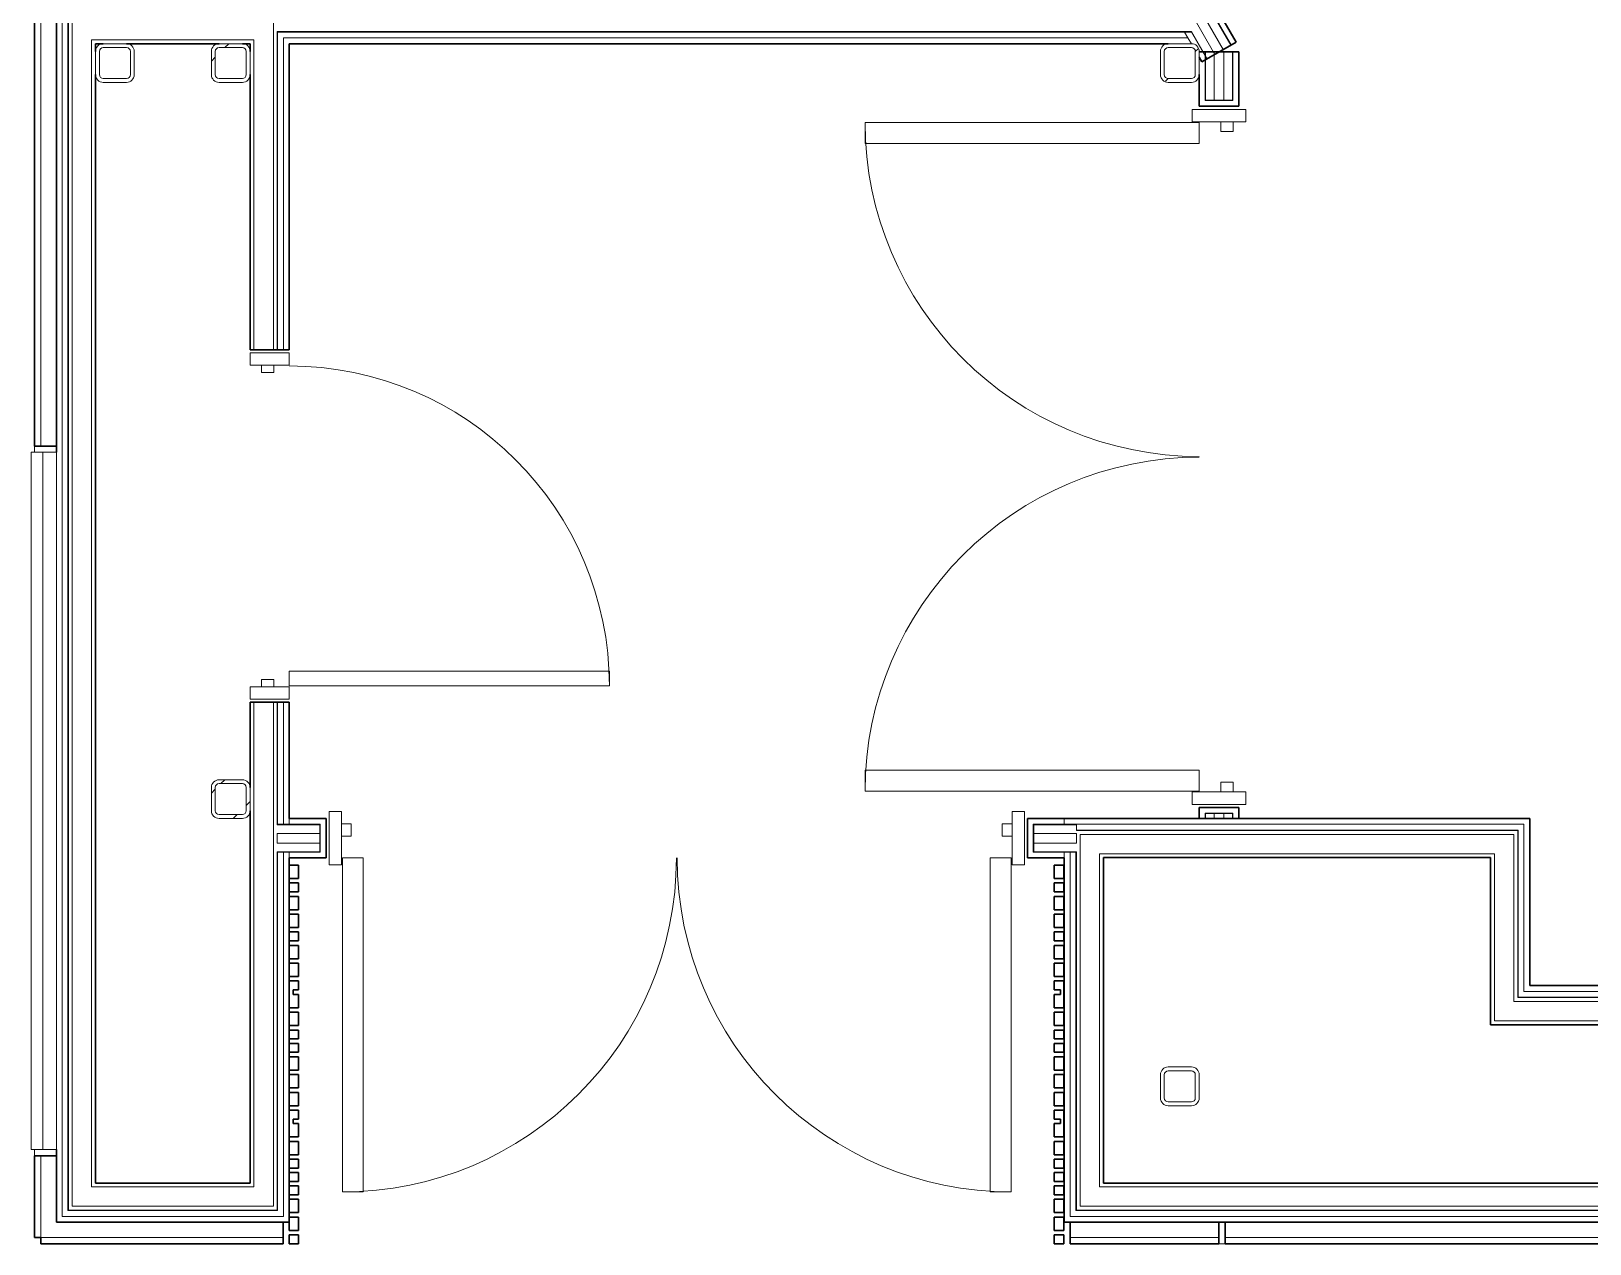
# Model space of a CAD drawing. Header units: millimetres. Extents: x 90978 to 295199, y -4084 to 97293.
# Drawn here: x 199430 to 203452, y 15107 to 18237 of the extents above; entities that cross this region are included whole.
import ezdxf

# ---------------------------------------------------------------- set-up
doc = ezdxf.new("R2010")
doc.units = ezdxf.units.MM
doc.header["$MEASUREMENT"] = 0
for name, color, linetype, lineweight in [('CSM-STL-XX-ZZ-M3-A-XXXX-00001_detached _19_04_21__rvt-1-Level 0$0$A-DOOR', 4, 'CONTINUOUS', 9), ('CSM-STL-XX-ZZ-M3-A-XXXX-00001_detached _19_04_21__rvt-1-Level 0$0$A-DOOR-FRAM', 4, 'CONTINUOUS', 18), ('CSM-STL-XX-ZZ-M3-A-XXXX-00001_detached _19_04_21__rvt-1-Level 0$0$A-WALL', 7, 'CONTINUOUS', 9), ('CSM-STL-XX-ZZ-M3-A-XXXX-00001_detached _19_04_21__rvt-1-Level 0$0$I-FURN', 8, 'CONTINUOUS', 9), ('CSM-STL-XX-ZZ-M3-A-XXXX-00001_detached _19_04_21__rvt-1-Level 0$0$I-WALL', 7, 'CONTINUOUS', 9), ('CSM-STL-XX-ZZ-M3-A-XXXX-00001_detached _19_04_21__rvt-1-Level 0$0$S-COLS', 7, 'CONTINUOUS', 9)]:
    doc.layers.add(name, color=color, linetype=linetype, lineweight=lineweight)
pattern_1 = [(45, (147271.8, -12716.8), (-251.4472, 251.4472), []), (45, (147271.8, -12335.8), (-251.4472, 251.4472), [])]

msp = doc.modelspace()

# ---------------------------------------------------------------- hatches: boundary and pattern name
at = {"layer": 'CSM-STL-XX-ZZ-M3-A-XXXX-00001_detached _19_04_21__rvt-1-Level 0$0$S-COLS'}
h = msp.add_hatch(dxfattribs=at)
h.set_pattern_fill('FP_59', color=256, angle=180, style=0, pattern_type=2)
h.set_pattern_definition(pattern_1)
h.paths.add_polyline_path([(199915.3, 18105.2), (199975.3, 18105.2), (199989.5, 18111.1), (199995.3, 18125.2), (199995.3, 18185.2), (199989.5, 18199.4), (199975.3, 18205.2), (199915.3, 18205.2), (199901.2, 18199.4), (199895.3, 18185.2), (199895.3, 18125.2), (199901.2, 18111.1)], flags=0)
h.paths.add_polyline_path([(199975.3, 18115.2), (199915.3, 18115.2), (199908.3, 18118.2), (199905.3, 18125.2), (199905.3, 18185.2), (199908.3, 18192.3), (199915.3, 18195.2), (199975.3, 18195.2), (199982.4, 18192.3), (199985.3, 18185.2), (199985.3, 18125.2), (199982.4, 18118.2)], flags=0)
h = msp.add_hatch(dxfattribs=at)
h.set_pattern_fill('FP_56', color=256, angle=180, style=0, pattern_type=2)
h.set_pattern_definition(pattern_1)
h.paths.add_polyline_path([(202364.3, 18105.2), (202424.3, 18105.2), (202438.5, 18111.1), (202444.3, 18125.2), (202444.3, 18185.2), (202438.5, 18199.4), (202424.3, 18205.2), (202364.3, 18205.2), (202350.2, 18199.4), (202344.3, 18185.2), (202344.3, 18125.2), (202350.2, 18111.1)], flags=0)
h.paths.add_polyline_path([(202424.3, 18115.2), (202364.3, 18115.2), (202357.3, 18118.2), (202354.3, 18125.2), (202354.3, 18185.2), (202357.3, 18192.3), (202364.3, 18195.2), (202424.3, 18195.2), (202431.4, 18192.3), (202434.3, 18185.2), (202434.3, 18125.2), (202431.4, 18118.2)], flags=0)
h = msp.add_hatch(dxfattribs=at)
h.set_pattern_fill('FP_57', color=256, angle=180, style=0, pattern_type=2)
h.set_pattern_definition([(45, (147271.8, -12716.8), (-251.4472, 251.4472), []), (45, (147271.8, -12335.8), (-251.4472, 251.4472), [])])
h.paths.add_polyline_path([(199915.3, 16205.2), (199975.3, 16205.2), (199989.5, 16211.1), (199995.3, 16225.2), (199995.3, 16285.2), (199989.5, 16299.4), (199975.3, 16305.2), (199915.3, 16305.2), (199901.2, 16299.4), (199895.3, 16285.2), (199895.3, 16225.2), (199901.2, 16211.1)], flags=0)
h.paths.add_polyline_path([(199915.3, 16215.2), (199908.3, 16218.2), (199905.3, 16225.2), (199905.3, 16285.2), (199908.3, 16292.3), (199915.3, 16295.2), (199975.3, 16295.2), (199982.4, 16292.3), (199985.3, 16285.2), (199985.3, 16225.2), (199982.4, 16218.2), (199975.3, 16215.2), (199958.7, 16215.2)], flags=0)

# ---------------------------------------------------------------- linework, layer by layer
at = {"layer": 'CSM-STL-XX-ZZ-M3-A-XXXX-00001_detached _19_04_21__rvt-1-Level 0$0$A-DOOR', "lineweight": 20}
for p, q in [((202444.3, 18001.7), (201582.3, 18001.7)), ((201582.3, 18001.7), (201582.3, 17947.7)), ((202444.3, 17947.7), (202444.3, 18001.7)), ((201582.3, 17947.7), (202444.3, 17947.7)), ((202444.3, 16329.7), (201582.3, 16329.7)), ((201582.3, 16329.7), (201582.3, 16275.7)), ((202444.3, 16275.7), (202444.3, 16329.7)), ((201582.3, 16275.7), (202444.3, 16275.7)), ((200233.3, 16103.2), (200287.3, 16103.2)), ((200233.3, 15241.2), (200233.3, 16103.2)), ((200287.3, 16103.2), (200287.3, 15241.2)), ((201905.3, 16103.2), (201959.3, 16103.2)), ((201905.3, 15241.2), (201905.3, 16103.2)), ((201959.3, 16103.2), (201959.3, 15241.2)), ((200287.3, 15241.2), (200233.3, 15241.2)), ((201959.3, 15241.2), (201905.3, 15241.2))]:
    msp.add_line(p, q, dxfattribs=at)
at = {"layer": 'CSM-STL-XX-ZZ-M3-A-XXXX-00001_detached _19_04_21__rvt-1-Level 0$0$A-DOOR'}
for p, q in [((200096.3, 16585.2), (200922.3, 16585.2)), ((200096.3, 16547.2), (200096.3, 16585.2)), ((200922.3, 16585.2), (200922.3, 16547.2)), ((200922.3, 16547.2), (200096.3, 16547.2))]:
    msp.add_line(p, q, dxfattribs=at)
for centre, radius, start, end in [((202444.3, 18001.7), 862, 180, 270), ((200096.3, 16547.2), 826, 0, 90), ((202444.3, 16275.7), 862, 90, 180), ((200233.3, 16103.2), 862, 270, 0), ((201959.3, 16103.2), 862, 180, 270)]:
    msp.add_arc(centre, radius, start, end, dxfattribs=at)
at = {"layer": 'CSM-STL-XX-ZZ-M3-A-XXXX-00001_detached _19_04_21__rvt-1-Level 0$0$A-DOOR-FRAM', "lineweight": 20}
for p, q in [((202564.3, 18035.7), (202426.3, 18035.7)), ((202426.3, 18035.7), (202426.3, 18003.7)), ((202564.3, 18003.7), (202564.3, 18035.7)), ((202426.3, 18003.7), (202564.3, 18003.7)), ((202532.3, 18003.7), (202500.3, 18003.7)), ((202500.3, 18003.7), (202500.3, 17978.7)), ((202500.3, 17978.7), (202532.3, 17978.7)), ((202532.3, 17978.7), (202532.3, 18003.7)), ((200096.3, 17407.2), (199995.3, 17407.2)), ((199995.3, 17407.2), (199995.3, 17375.2)), ((199995.3, 17375.2), (200096.3, 17375.2)), ((200056.3, 17375.2), (200024.3, 17375.2)), ((200024.3, 17375.2), (200024.3, 17356.2)), ((200056.3, 17356.2), (200056.3, 17375.2)), ((200096.3, 17375.2), (200096.3, 17407.2)), ((200024.3, 17356.2), (200056.3, 17356.2)), ((200096.3, 16545.2), (199995.3, 16545.2)), ((199995.3, 16545.2), (199995.3, 16513.2)), ((200056.3, 16564.2), (200024.3, 16564.2)), ((200024.3, 16564.2), (200024.3, 16545.2)), ((200024.3, 16545.2), (200056.3, 16545.2)), ((200056.3, 16545.2), (200056.3, 16564.2)), ((200096.3, 16513.2), (200096.3, 16545.2)), ((199995.3, 16513.2), (200096.3, 16513.2)), ((202532.3, 16298.7), (202500.3, 16298.7)), ((202500.3, 16298.7), (202500.3, 16273.7)), ((202532.3, 16273.7), (202532.3, 16298.7)), ((202564.3, 16273.7), (202426.3, 16273.7)), ((202426.3, 16273.7), (202426.3, 16241.7)), ((202500.3, 16273.7), (202532.3, 16273.7)), ((202564.3, 16241.7), (202564.3, 16273.7)), ((200199.3, 16085.2), (200199.3, 16223.2)), ((200199.3, 16223.2), (200231.3, 16223.2)), ((200231.3, 16223.2), (200231.3, 16085.2)), ((201961.3, 16085.2), (201961.3, 16223.2)), ((201961.3, 16223.2), (201993.3, 16223.2)), ((201993.3, 16223.2), (201993.3, 16085.2)), ((202426.3, 16241.7), (202564.3, 16241.7)), ((200231.3, 16191.2), (200256.3, 16191.2)), ((200231.3, 16159.2), (200231.3, 16191.2)), ((200256.3, 16191.2), (200256.3, 16159.2)), ((201936.3, 16191.2), (201961.3, 16191.2)), ((201936.3, 16159.2), (201936.3, 16191.2)), ((201961.3, 16191.2), (201961.3, 16159.2)), ((200256.3, 16159.2), (200231.3, 16159.2)), ((201961.3, 16159.2), (201936.3, 16159.2)), ((200231.3, 16085.2), (200199.3, 16085.2)), ((201993.3, 16085.2), (201961.3, 16085.2))]:
    msp.add_line(p, q, dxfattribs=at)
at = {"layer": 'CSM-STL-XX-ZZ-M3-A-XXXX-00001_detached _19_04_21__rvt-1-Level 0$0$A-WALL'}
for p, q in [((199455.3, 17166.4), (199455.3, 18306.2)), ((202484.5, 18177.6), (202413.8, 18300)), ((202506.2, 18190.1), (202435.5, 18312.5)), ((202525.6, 18201.3), (202455, 18323.7)), ((202526.5, 18201.8), (202455.8, 18324.2)), ((199510.3, 18291.2), (199510.3, 15178.2)), ((199525.3, 18276.2), (199525.3, 15193.2)), ((199526.3, 18275.2), (199526.3, 15194.2)), ((199536.3, 18265.2), (199536.3, 15204.2)), ((200055.3, 18265.2), (200055.3, 17415.2)), ((200065.3, 18236.2), (200065.3, 17415.2)), ((200065.3, 18236.2), (200066.3, 18236.2)), ((200066.3, 18236.2), (200096.3, 18236.2)), ((200066.3, 18235.2), (200066.3, 17415.2)), ((200066.3, 18235.2), (200081.3, 18235.2)), ((200081.3, 18235.2), (200096.3, 18235.2)), ((200081.3, 18220.2), (200081.3, 17415.2)), ((200081.3, 18220.2), (200096.3, 18220.2)), ((202406.2, 18236.2), (200096.3, 18236.2)), ((202406.8, 18235.2), (200096.3, 18235.2)), ((202415.4, 18220.2), (200096.3, 18220.2)), ((202423.5, 18236.2), (202406.2, 18236.2)), ((202424.1, 18235.2), (202406.8, 18235.2)), ((202415.4, 18220.2), (202406.8, 18235.2)), ((202424.1, 18205.2), (202415.4, 18220.2)), ((202424.7, 18236.2), (202423.5, 18236.2)), ((202464.2, 18165.8), (202424.1, 18235.2)), ((202465, 18166.3), (202424.7, 18236.2)), ((199586.3, 18215.2), (199586.3, 15254.2)), ((199586.3, 18215.2), (199596.3, 18215.2)), ((199995.3, 18215.2), (199596.3, 18215.2)), ((199995.3, 18215.2), (200005.3, 18215.2)), ((200005.3, 18215.2), (200005.3, 17415.2)), ((202459.3, 18183.8), (202459.3, 18058.7)), ((202460.3, 18183.8), (202460.3, 18059.7)), ((202482.8, 18059.7), (202482.8, 18183.8)), ((202507.8, 18059.7), (202507.8, 18183.8)), ((202530.3, 18059.7), (202530.3, 18183.8)), ((202531.3, 18058.7), (202531.3, 18183.8)), ((202459.3, 18058.7), (202495.3, 18058.7)), ((202460.3, 18059.7), (202482.8, 18059.7)), ((202482.8, 18059.7), (202495.3, 18059.7)), ((202495.3, 18059.7), (202507.8, 18059.7)), ((202495.3, 18058.7), (202531.3, 18058.7)), ((202507.8, 18059.7), (202530.3, 18059.7)), ((200005.3, 16505.2), (200005.3, 15254.2)), ((200055.3, 16505.2), (200055.3, 15204.2)), ((200065.3, 16505.2), (200065.3, 16189.2)), ((200066.3, 16505.2), (200066.3, 16190.2)), ((200081.3, 16505.2), (200081.3, 16190.2)), ((202459.3, 16218.7), (202459.3, 16205.2)), ((202495.3, 16218.7), (202459.3, 16218.7)), ((202460.3, 16217.7), (202460.3, 16205.2)), ((202482.8, 16217.7), (202460.3, 16217.7)), ((202482.8, 16205.2), (202482.8, 16217.7)), ((202495.3, 16217.7), (202482.8, 16217.7)), ((202531.3, 16218.7), (202495.3, 16218.7)), ((202507.8, 16217.7), (202495.3, 16217.7)), ((202530.3, 16217.7), (202507.8, 16217.7)), ((202507.8, 16205.2), (202507.8, 16217.7)), ((202530.3, 16205.2), (202530.3, 16217.7)), ((202531.3, 16205.2), (202531.3, 16218.7)), ((200065.3, 16189.2), (200066.3, 16189.2)), ((200066.3, 16190.2), (200081.3, 16190.2)), ((200066.3, 16189.2), (200096.3, 16189.2)), ((200081.3, 16190.2), (200096.3, 16190.2)), ((200096.3, 16205.2), (200096.3, 16190.2)), ((200176.3, 16190.2), (200096.3, 16190.2)), ((200175.3, 16189.2), (200096.3, 16189.2)), ((200175.3, 16166.7), (200175.3, 16189.2)), ((200176.3, 16154.2), (200176.3, 16190.2)), ((202016.3, 16190.2), (202016.3, 16154.2)), ((202096.3, 16190.2), (202016.3, 16190.2)), ((202096.3, 16189.2), (202017.3, 16189.2)), ((202017.3, 16189.2), (202017.3, 16166.7)), ((202096.3, 16190.2), (202096.3, 16205.2)), ((202096.3, 16190.2), (202111.3, 16190.2)), ((202096.3, 16189.2), (202126.3, 16189.2)), ((202111.3, 16190.2), (202126.3, 16190.2)), ((202111.3, 16190.2), (202126.3, 16190.2)), ((202126.3, 16190.2), (202127.3, 16190.2)), ((202126.3, 16190.2), (202126.3, 16189.2)), ((202126.3, 16189.2), (202127.3, 16189.2)), ((202127.3, 16190.2), (202197.3, 16190.2)), ((202127.3, 16189.2), (202127.3, 16175.2)), ((202127.3, 16175.2), (202197.3, 16175.2)), ((202127.3, 16175.2), (202127.3, 16174.2)), ((202127.3, 16174.2), (202137.3, 16174.2)), ((202137.3, 16174.2), (202197.3, 16174.2)), ((202197.3, 16190.2), (203282.3, 16190.2)), ((202197.3, 16175.2), (203267.3, 16175.2)), ((202197.3, 16174.2), (203266.3, 16174.2)), ((203266.3, 16174.2), (203266.3, 16164.2)), ((203267.3, 16175.2), (203267.3, 16174.2)), ((203267.3, 16174.2), (203267.3, 16104.2)), ((203282.3, 16190.2), (203282.3, 16175.2)), ((203282.3, 16175.2), (203282.3, 16104.2)), ((200065.3, 16166.7), (200065.3, 16141.7)), ((200065.3, 16141.7), (200065.3, 16166.7)), ((200065.3, 16166.7), (200096.3, 16166.7)), ((200065.3, 16141.7), (200096.3, 16141.7)), ((200096.3, 16166.7), (200175.3, 16166.7)), ((200096.3, 16141.7), (200175.3, 16141.7)), ((200175.3, 16154.2), (200175.3, 16166.7)), ((200175.3, 16141.7), (200175.3, 16154.2)), ((200175.3, 16119.2), (200175.3, 16141.7)), ((200176.3, 16118.2), (200176.3, 16154.2)), ((202016.3, 16154.2), (202016.3, 16118.2)), ((202017.3, 16166.7), (202096.3, 16166.7)), ((202017.3, 16166.7), (202017.3, 16154.2)), ((202017.3, 16154.2), (202017.3, 16141.7)), ((202017.3, 16141.7), (202017.3, 16119.2)), ((202017.3, 16141.7), (202096.3, 16141.7)), ((202096.3, 16166.7), (202127.3, 16166.7)), ((202096.3, 16141.7), (202127.3, 16141.7)), ((202127.3, 16166.7), (202127.3, 16141.7)), ((202127.3, 16166.7), (202127.3, 16141.7)), ((202137.3, 16164.2), (202137.3, 15264.2)), ((202137.3, 16164.2), (202187.3, 16164.2)), ((202187.3, 16164.2), (202197.3, 16164.2)), ((202197.3, 16164.2), (203256.3, 16164.2)), ((203256.3, 16164.2), (203256.3, 16114.2)), ((203266.3, 16164.2), (203266.3, 16104.2)), ((200065.3, 16119.2), (200065.3, 15194.2)), ((200065.3, 16119.2), (200066.3, 16119.2)), ((200066.3, 16119.2), (200096.3, 16119.2)), ((200066.3, 16118.2), (200066.3, 15193.2)), ((200066.3, 16118.2), (200081.3, 16118.2)), ((200081.3, 16118.2), (200081.3, 15178.2)), ((200081.3, 16118.2), (200096.3, 16118.2)), ((200096.3, 16119.2), (200175.3, 16119.2)), ((200096.3, 16118.2), (200096.3, 16103.2)), ((200096.3, 16118.2), (200176.3, 16118.2)), ((202016.3, 16118.2), (202096.3, 16118.2)), ((202017.3, 16119.2), (202096.3, 16119.2)), ((202096.3, 16119.2), (202126.3, 16119.2)), ((202096.3, 16103.2), (202096.3, 16118.2)), ((202096.3, 16118.2), (202111.3, 16118.2)), ((202111.3, 16118.2), (202111.3, 15264.2)), ((202111.3, 16118.2), (202126.3, 16118.2)), ((202126.3, 16119.2), (202127.3, 16119.2)), ((202126.3, 16118.2), (202126.3, 15264.2)), ((202127.3, 16119.2), (202127.3, 15264.2)), ((202187.3, 16114.2), (202187.3, 15264.2)), ((202187.3, 16114.2), (202197.3, 16114.2)), ((202197.3, 16114.2), (203206.3, 16114.2)), ((203206.3, 16114.2), (203206.3, 16104.2)), ((203206.3, 15682.7), (203206.3, 16104.2)), ((203256.3, 16114.2), (203256.3, 16104.2)), ((203256.3, 15732.7), (203256.3, 16104.2)), ((203266.3, 15742.7), (203266.3, 16104.2)), ((203267.3, 15743.7), (203267.3, 16104.2)), ((203282.3, 15758.7), (203282.3, 16104.2)), ((203266.3, 15732.7), (203256.3, 15732.7)), ((203267.3, 15742.7), (203266.3, 15742.7)), ((203297.3, 15732.7), (203266.3, 15732.7)), ((203282.3, 15743.7), (203267.3, 15743.7)), ((203297.3, 15742.7), (203267.3, 15742.7)), ((203297.3, 15758.7), (203282.3, 15758.7)), ((203297.3, 15743.7), (203282.3, 15743.7)), ((203297.3, 15758.7), (218612, 15758.7)), ((203297.3, 15743.7), (218627, 15743.7)), ((203297.3, 15742.7), (218628, 15742.7)), ((203297.3, 15732.7), (218638, 15732.7)), ((203256.3, 15682.7), (203206.3, 15682.7)), ((203297.3, 15682.7), (203256.3, 15682.7)), ((203297.3, 15682.7), (218688, 15682.7)), ((199455.3, 15123.2), (199455.3, 15334.4)), ((199596.3, 15254.2), (199586.3, 15254.2)), ((199995.3, 15254.2), (199596.3, 15254.2)), ((200005.3, 15254.2), (199995.3, 15254.2)), ((202111.3, 15193.2), (202111.3, 15264.2)), ((202126.3, 15194.2), (202126.3, 15264.2)), ((202127.3, 15204.2), (202127.3, 15264.2)), ((202137.3, 15254.2), (202137.3, 15264.2)), ((202137.3, 15204.2), (202137.3, 15254.2)), ((202187.3, 15254.2), (202187.3, 15264.2)), ((202187.3, 15254.2), (212465.8, 15254.2)), ((199586.3, 15204.2), (199536.3, 15204.2)), ((199596.3, 15204.2), (199586.3, 15204.2)), ((199995.3, 15204.2), (199596.3, 15204.2)), ((200005.3, 15204.2), (199995.3, 15204.2)), ((200055.3, 15204.2), (200005.3, 15204.2)), ((202127.3, 15194.2), (202127.3, 15204.2)), ((202137.3, 15204.2), (212465.8, 15204.2)), ((199525.3, 15178.2), (199510.3, 15178.2)), ((199526.3, 15193.2), (199525.3, 15193.2)), ((199596.3, 15178.2), (199525.3, 15178.2)), ((199536.3, 15194.2), (199526.3, 15194.2)), ((199596.3, 15193.2), (199526.3, 15193.2)), ((199596.3, 15194.2), (199536.3, 15194.2)), ((199995.3, 15194.2), (199596.3, 15194.2)), ((199995.3, 15193.2), (199596.3, 15193.2)), ((199995.3, 15178.2), (199596.3, 15178.2)), ((200055.3, 15194.2), (199995.3, 15194.2)), ((200065.3, 15193.2), (199995.3, 15193.2)), ((200066.3, 15178.2), (199995.3, 15178.2)), ((200065.3, 15194.2), (200055.3, 15194.2)), ((200066.3, 15193.2), (200065.3, 15193.2)), ((200081.3, 15178.2), (200066.3, 15178.2)), ((202111.3, 15178.2), (202111.3, 15193.2)), ((202111.3, 15178.2), (212465.8, 15178.2)), ((202126.3, 15193.2), (202126.3, 15194.2)), ((202126.3, 15193.2), (212465.8, 15193.2)), ((202127.3, 15194.2), (212465.8, 15194.2)), ((199495.3, 15123.2), (199455.3, 15123.2)), ((199455.3, 15123.2), (199495.3, 15123.2)), ((200080.3, 15123.2), (199495.3, 15123.2)), ((202495.3, 15123.2), (202111.3, 15123.2)), ((205511.3, 15123.2), (202511.3, 15123.2))]:
    msp.add_line(p, q, dxfattribs=at)
at = {"layer": 'CSM-STL-XX-ZZ-M3-A-XXXX-00001_detached _19_04_21__rvt-1-Level 0$0$A-WALL', "lineweight": 30}
for p, q in [((200096.3, 16084.7), (200096.3, 16050.2)), ((200120.3, 16084.7), (200096.3, 16084.7)), ((200096.3, 16050.2), (200120.3, 16050.2)), ((200120.3, 16050.2), (200120.3, 16084.7)), ((202095.3, 16084.7), (202070.3, 16084.7)), ((202070.3, 16084.7), (202070.3, 16050.2)), ((202070.3, 16050.2), (202095.3, 16050.2)), ((202095.3, 16050.2), (202095.3, 16084.7)), ((200096.3, 16038.7), (200096.3, 16015.7)), ((200120.3, 16038.7), (200096.3, 16038.7)), ((200096.3, 16015.7), (200120.3, 16015.7)), ((200120.3, 16015.7), (200120.3, 16038.7)), ((202095.3, 16038.7), (202070.3, 16038.7)), ((202070.3, 16038.7), (202070.3, 16015.7)), ((202070.3, 16015.7), (202095.3, 16015.7)), ((202095.3, 16015.7), (202095.3, 16038.7)), ((200096.3, 16004.2), (200096.3, 15969.7)), ((200120.3, 16004.2), (200096.3, 16004.2)), ((200096.3, 15969.7), (200120.3, 15969.7)), ((200120.3, 15969.7), (200120.3, 16004.2)), ((202095.3, 16004.2), (202070.3, 16004.2)), ((202070.3, 16004.2), (202070.3, 15969.7)), ((202070.3, 15969.7), (202095.3, 15969.7)), ((202095.3, 15969.7), (202095.3, 16004.2)), ((200096.3, 15958.2), (200096.3, 15923.7)), ((200120.3, 15958.2), (200096.3, 15958.2)), ((200120.3, 15923.7), (200120.3, 15958.2)), ((202095.3, 15958.2), (202070.3, 15958.2)), ((202070.3, 15958.2), (202070.3, 15923.7)), ((202095.3, 15923.7), (202095.3, 15958.2)), ((200096.3, 15923.7), (200120.3, 15923.7)), ((200096.3, 15912.2), (200096.3, 15889.2)), ((200120.3, 15912.2), (200096.3, 15912.2)), ((200096.3, 15889.2), (200120.3, 15889.2)), ((200120.3, 15889.2), (200120.3, 15912.2)), ((202070.3, 15923.7), (202095.3, 15923.7)), ((202095.3, 15912.2), (202070.3, 15912.2)), ((202070.3, 15912.2), (202070.3, 15889.2)), ((202070.3, 15889.2), (202095.3, 15889.2)), ((202095.3, 15889.2), (202095.3, 15912.2)), ((200096.3, 15877.7), (200096.3, 15843.2)), ((200120.3, 15877.7), (200096.3, 15877.7)), ((200120.3, 15843.2), (200120.3, 15877.7)), ((202095.3, 15877.7), (202070.3, 15877.7)), ((202070.3, 15877.7), (202070.3, 15843.2)), ((202095.3, 15843.2), (202095.3, 15877.7)), ((200096.3, 15843.2), (200120.3, 15843.2)), ((200096.3, 15831.7), (200096.3, 15797.2)), ((200120.3, 15831.7), (200096.3, 15831.7)), ((200120.3, 15797.2), (200120.3, 15831.7)), ((202070.3, 15843.2), (202095.3, 15843.2)), ((202095.3, 15831.7), (202070.3, 15831.7)), ((202070.3, 15831.7), (202070.3, 15797.2)), ((202095.3, 15797.2), (202095.3, 15831.7)), ((200096.3, 15797.2), (200120.3, 15797.2)), ((200096.3, 15785.7), (200096.3, 15716.7)), ((200120.3, 15785.7), (200096.3, 15785.7)), ((200120.3, 15762.7), (200120.3, 15785.7)), ((202070.3, 15797.2), (202095.3, 15797.2)), ((202095.3, 15785.7), (202070.3, 15785.7)), ((202070.3, 15785.7), (202070.3, 15762.7)), ((202095.3, 15716.7), (202095.3, 15785.7)), ((200106.3, 15751.2), (200106.3, 15762.7)), ((200106.3, 15762.7), (200120.3, 15762.7)), ((200120.3, 15751.2), (200106.3, 15751.2)), ((200120.3, 15716.7), (200120.3, 15751.2)), ((202070.3, 15762.7), (202086.3, 15762.7)), ((202086.3, 15751.2), (202070.3, 15751.2)), ((202070.3, 15751.2), (202070.3, 15716.7)), ((202086.3, 15762.7), (202086.3, 15751.2)), ((200096.3, 15716.7), (200120.3, 15716.7)), ((200096.3, 15705.2), (200096.3, 15670.7)), ((200120.3, 15705.2), (200096.3, 15705.2)), ((200120.3, 15670.7), (200120.3, 15705.2)), ((202070.3, 15716.7), (202095.3, 15716.7)), ((202095.3, 15705.2), (202070.3, 15705.2)), ((202070.3, 15705.2), (202070.3, 15670.7)), ((202095.3, 15670.7), (202095.3, 15705.2)), ((200096.3, 15670.7), (200120.3, 15670.7)), ((200096.3, 15659.2), (200096.3, 15636.2)), ((200120.3, 15659.2), (200096.3, 15659.2)), ((200120.3, 15636.2), (200120.3, 15659.2)), ((202070.3, 15670.7), (202095.3, 15670.7)), ((202095.3, 15659.2), (202070.3, 15659.2)), ((202070.3, 15659.2), (202070.3, 15636.2)), ((202095.3, 15636.2), (202095.3, 15659.2)), ((200096.3, 15636.2), (200120.3, 15636.2)), ((200096.3, 15624.7), (200096.3, 15601.7)), ((200120.3, 15624.7), (200096.3, 15624.7)), ((200120.3, 15601.7), (200120.3, 15624.7)), ((202070.3, 15636.2), (202095.3, 15636.2)), ((202095.3, 15624.7), (202070.3, 15624.7)), ((202070.3, 15624.7), (202070.3, 15601.7)), ((202095.3, 15601.7), (202095.3, 15624.7)), ((200096.3, 15601.7), (200120.3, 15601.7)), ((200096.3, 15590.2), (200096.3, 15555.7)), ((200120.3, 15590.2), (200096.3, 15590.2)), ((200120.3, 15555.7), (200120.3, 15590.2)), ((202070.3, 15601.7), (202095.3, 15601.7)), ((202095.3, 15590.2), (202070.3, 15590.2)), ((202070.3, 15590.2), (202070.3, 15555.7)), ((202095.3, 15555.7), (202095.3, 15590.2)), ((200096.3, 15555.7), (200120.3, 15555.7)), ((200096.3, 15544.2), (200096.3, 15509.7)), ((200120.3, 15544.2), (200096.3, 15544.2)), ((200120.3, 15509.7), (200120.3, 15544.2)), ((202070.3, 15555.7), (202095.3, 15555.7)), ((202095.3, 15544.2), (202070.3, 15544.2)), ((202070.3, 15544.2), (202070.3, 15509.7)), ((202095.3, 15509.7), (202095.3, 15544.2)), ((200096.3, 15509.7), (200120.3, 15509.7)), ((200096.3, 15498.2), (200096.3, 15463.7)), ((200120.3, 15498.2), (200096.3, 15498.2)), ((200120.3, 15463.7), (200120.3, 15498.2)), ((202070.3, 15509.7), (202095.3, 15509.7)), ((202095.3, 15498.2), (202070.3, 15498.2)), ((202070.3, 15498.2), (202070.3, 15463.7)), ((202095.3, 15463.7), (202095.3, 15498.2)), ((200096.3, 15463.7), (200120.3, 15463.7)), ((200096.3, 15452.2), (200096.3, 15383.2)), ((200120.3, 15452.2), (200096.3, 15452.2)), ((200120.3, 15429.2), (200120.3, 15452.2)), ((202070.3, 15463.7), (202095.3, 15463.7)), ((202095.3, 15452.2), (202070.3, 15452.2)), ((202070.3, 15452.2), (202070.3, 15429.2)), ((202095.3, 15383.2), (202095.3, 15452.2)), ((200106.3, 15417.7), (200106.3, 15429.2)), ((200106.3, 15429.2), (200120.3, 15429.2)), ((200120.3, 15417.7), (200106.3, 15417.7)), ((200120.3, 15383.2), (200120.3, 15417.7)), ((202070.3, 15429.2), (202086.3, 15429.2)), ((202086.3, 15417.7), (202070.3, 15417.7)), ((202070.3, 15417.7), (202070.3, 15383.2)), ((202086.3, 15429.2), (202086.3, 15417.7)), ((200096.3, 15383.2), (200120.3, 15383.2)), ((200096.3, 15371.7), (200096.3, 15337.2)), ((200120.3, 15371.7), (200096.3, 15371.7)), ((200120.3, 15337.2), (200120.3, 15371.7)), ((202070.3, 15383.2), (202095.3, 15383.2)), ((202095.3, 15371.7), (202070.3, 15371.7)), ((202070.3, 15371.7), (202070.3, 15337.2)), ((202095.3, 15337.2), (202095.3, 15371.7)), ((200096.3, 15337.2), (200120.3, 15337.2)), ((200096.3, 15325.7), (200096.3, 15302.7)), ((200120.3, 15325.7), (200096.3, 15325.7)), ((200120.3, 15302.7), (200120.3, 15325.7)), ((202070.3, 15337.2), (202095.3, 15337.2)), ((202095.3, 15325.7), (202070.3, 15325.7)), ((202070.3, 15325.7), (202070.3, 15302.7)), ((202095.3, 15302.7), (202095.3, 15325.7)), ((200096.3, 15302.7), (200120.3, 15302.7)), ((200096.3, 15291.2), (200096.3, 15268.2)), ((200120.3, 15291.2), (200096.3, 15291.2)), ((200120.3, 15268.2), (200120.3, 15291.2)), ((202070.3, 15302.7), (202095.3, 15302.7)), ((202095.3, 15291.2), (202070.3, 15291.2)), ((202070.3, 15291.2), (202070.3, 15268.2)), ((202095.3, 15268.2), (202095.3, 15291.2)), ((200096.3, 15268.2), (200120.3, 15268.2)), ((200096.3, 15256.7), (200096.3, 15233.7)), ((200120.3, 15256.7), (200096.3, 15256.7)), ((200120.3, 15233.7), (200120.3, 15256.7)), ((202070.3, 15268.2), (202095.3, 15268.2)), ((202095.3, 15256.7), (202070.3, 15256.7)), ((202070.3, 15256.7), (202070.3, 15233.7)), ((202095.3, 15233.7), (202095.3, 15256.7)), ((200096.3, 15233.7), (200120.3, 15233.7)), ((200096.3, 15222.2), (200096.3, 15187.7)), ((200120.3, 15222.2), (200096.3, 15222.2)), ((200120.3, 15187.7), (200120.3, 15222.2)), ((202070.3, 15233.7), (202095.3, 15233.7)), ((202095.3, 15222.2), (202070.3, 15222.2)), ((202070.3, 15222.2), (202070.3, 15187.7)), ((202095.3, 15187.7), (202095.3, 15222.2)), ((200096.3, 15187.7), (200120.3, 15187.7)), ((200096.3, 15176.2), (200096.3, 15141.7)), ((200120.3, 15176.2), (200096.3, 15176.2)), ((200120.3, 15141.7), (200120.3, 15176.2)), ((202070.3, 15187.7), (202095.3, 15187.7)), ((202095.3, 15176.2), (202070.3, 15176.2)), ((202070.3, 15176.2), (202070.3, 15141.7)), ((202095.3, 15141.7), (202095.3, 15176.2)), ((200096.3, 15141.7), (200120.3, 15141.7)), ((200096.3, 15130.2), (200096.3, 15107.2)), ((200120.3, 15130.2), (200096.3, 15130.2)), ((200120.3, 15107.2), (200120.3, 15130.2)), ((202070.3, 15141.7), (202095.3, 15141.7)), ((202095.3, 15130.2), (202070.3, 15130.2)), ((202070.3, 15130.2), (202070.3, 15107.2)), ((202095.3, 15107.2), (202095.3, 15130.2)), ((200096.3, 15107.2), (200120.3, 15107.2)), ((202070.3, 15107.2), (202095.3, 15107.2))]:
    msp.add_line(p, q, dxfattribs=at)
at = {"layer": 'CSM-STL-XX-ZZ-M3-A-XXXX-00001_detached _19_04_21__rvt-1-Level 0$0$I-FURN'}
for p, q in [((199430.3, 17150.4), (199460.3, 17150.4)), ((199430.3, 15350.4), (199430.3, 17150.4)), ((199460.3, 17150.4), (199460.3, 15350.4)), ((199495.3, 17150.4), (199460.3, 17150.4)), ((199460.3, 17150.4), (199460.3, 15350.4)), ((199495.3, 15350.4), (199495.3, 17150.4)), ((199460.3, 15350.4), (199430.3, 15350.4)), ((199460.3, 15350.4), (199495.3, 15350.4))]:
    msp.add_line(p, q, dxfattribs=at)
at = {"layer": 'CSM-STL-XX-ZZ-M3-A-XXXX-00001_detached _19_04_21__rvt-1-Level 0$0$I-WALL', "lineweight": 30}
for p, q in [((199439.3, 18306.2), (199439.3, 17166.4)), ((199495.3, 18306.2), (199495.3, 17150.4)), ((199495.3, 17166.4), (199495.3, 18306.2)), ((202539.5, 18209.3), (202468.8, 18331.7)), ((199596.3, 18185.2), (199596.3, 18205.2)), ((199596.3, 18205.2), (199616.3, 18205.2)), ((199676.3, 18205.2), (199915.3, 18205.2)), ((199975.3, 18205.2), (199995.3, 18205.2)), ((199995.3, 18205.2), (199995.3, 18185.2)), ((200096.3, 17415.2), (200096.3, 18205.2)), ((200096.3, 18205.2), (202364.3, 18205.2)), ((202546.3, 18183.8), (202444.3, 18183.8)), ((202451.2, 18158.3), (202539.5, 18209.3)), ((202546.3, 18043.7), (202546.3, 18183.8)), ((202444.3, 18170.2), (202451.2, 18158.3)), ((199596.3, 15264.2), (199596.3, 18125.2)), ((199995.3, 18125.2), (199995.3, 17415.2)), ((202444.3, 18125.2), (202444.3, 18043.7)), ((202444.3, 18043.7), (202546.3, 18043.7)), ((199995.3, 17415.2), (200096.3, 17415.2)), ((199439.3, 17166.4), (199495.3, 17166.4)), ((200096.3, 16505.2), (199995.3, 16505.2)), ((199995.3, 16505.2), (199995.3, 16285.2)), ((200096.3, 16205.2), (200096.3, 16505.2)), ((199995.3, 16225.2), (199995.3, 15264.2)), ((202444.3, 16233.7), (202444.3, 16205.2)), ((202546.3, 16233.7), (202444.3, 16233.7)), ((202546.3, 16205.2), (202546.3, 16233.7)), ((200191.3, 16205.2), (200096.3, 16205.2)), ((200191.3, 16103.2), (200191.3, 16205.2)), ((202096.3, 16205.2), (202001.3, 16205.2)), ((202001.3, 16205.2), (202001.3, 16103.2)), ((202111.3, 16205.2), (202096.3, 16205.2)), ((202197.3, 16205.2), (202111.3, 16205.2)), ((203297.3, 16205.2), (202197.3, 16205.2)), ((202444.3, 16205.2), (202546.3, 16205.2)), ((203297.3, 16190.2), (203297.3, 16205.2)), ((203297.3, 16104.2), (203297.3, 16190.2)), ((200096.3, 15163.2), (200096.3, 16103.2)), ((200096.3, 16103.2), (200191.3, 16103.2)), ((202001.3, 16103.2), (202096.3, 16103.2)), ((202096.3, 16103.2), (202096.3, 15264.2)), ((202197.3, 15264.2), (202197.3, 16104.2)), ((202197.3, 16104.2), (203196.3, 16104.2)), ((203196.3, 16104.2), (203196.3, 15672.7)), ((203297.3, 15773.7), (203297.3, 16104.2)), ((218597, 15773.7), (203297.3, 15773.7)), ((203196.3, 15672.7), (203206.3, 15672.7)), ((203206.3, 15672.7), (203297.3, 15672.7)), ((203297.3, 15672.7), (218698, 15672.7)), ((199439.3, 15334.4), (199439.3, 15123.2)), ((199495.3, 15334.4), (199439.3, 15334.4)), ((199495.3, 15350.4), (199495.3, 15163.2)), ((199495.3, 15163.2), (199495.3, 15334.4)), ((199995.3, 15264.2), (199596.3, 15264.2)), ((202096.3, 15264.2), (202096.3, 15178.2)), ((212465.8, 15264.2), (202197.3, 15264.2)), ((199495.3, 15163.2), (199510.3, 15163.2)), ((200080.3, 15163.2), (199495.3, 15163.2)), ((199510.3, 15163.2), (199596.3, 15163.2)), ((199596.3, 15163.2), (199995.3, 15163.2)), ((199995.3, 15163.2), (200081.3, 15163.2)), ((200080.3, 15107.2), (200080.3, 15163.2)), ((200081.3, 15163.2), (200096.3, 15163.2)), ((202096.3, 15178.2), (202096.3, 15163.2)), ((202096.3, 15163.2), (205527.3, 15163.2)), ((202495.3, 15163.2), (202111.3, 15163.2)), ((202111.3, 15163.2), (202111.3, 15107.2)), ((202495.3, 15107.2), (202495.3, 15163.2)), ((205511.3, 15163.2), (202511.3, 15163.2)), ((202511.3, 15163.2), (202511.3, 15107.2)), ((199439.3, 15123.2), (199455.3, 15123.2)), ((199455.3, 15123.2), (199455.3, 15107.2)), ((199455.3, 15107.2), (200080.3, 15107.2)), ((202111.3, 15107.2), (202495.3, 15107.2)), ((202511.3, 15107.2), (205511.3, 15107.2))]:
    msp.add_line(p, q, dxfattribs=at)
at = {"layer": 'CSM-STL-XX-ZZ-M3-A-XXXX-00001_detached _19_04_21__rvt-1-Level 0$0$I-WALL'}
for p, q in [((199439.3, 17150.4), (199439.3, 17166.4)), ((199439.3, 15334.4), (199439.3, 15350.4)), ((202511.3, 15107.2), (202495.3, 15107.2))]:
    msp.add_line(p, q, dxfattribs=at)
at = {"layer": 'CSM-STL-XX-ZZ-M3-A-XXXX-00001_detached _19_04_21__rvt-1-Level 0$0$S-COLS'}
for p, q in [((199596.3, 18125.2), (199596.3, 18185.2)), ((199606.3, 18185.2), (199606.3, 18125.2)), ((199616.3, 18205.2), (199676.3, 18205.2)), ((199676.3, 18195.2), (199616.3, 18195.2)), ((199686.3, 18125.2), (199686.3, 18185.2)), ((199696.3, 18185.2), (199696.3, 18125.2)), ((199895.3, 18125.2), (199895.3, 18185.2)), ((199905.3, 18185.2), (199905.3, 18125.2)), ((199915.3, 18205.2), (199975.3, 18205.2)), ((199975.3, 18195.2), (199915.3, 18195.2)), ((199985.3, 18125.2), (199985.3, 18185.2)), ((199995.3, 18185.2), (199995.3, 18125.2)), ((202344.3, 18125.2), (202344.3, 18185.2)), ((202354.3, 18185.2), (202354.3, 18125.2)), ((202364.3, 18205.2), (202424.3, 18205.2)), ((202424.3, 18195.2), (202364.3, 18195.2)), ((202434.3, 18125.2), (202434.3, 18185.2)), ((202444.3, 18185.2), (202444.3, 18125.2)), ((199616.3, 18115.2), (199676.3, 18115.2)), ((199676.3, 18105.2), (199616.3, 18105.2)), ((199915.3, 18115.2), (199975.3, 18115.2)), ((199975.3, 18105.2), (199915.3, 18105.2)), ((202364.3, 18115.2), (202424.3, 18115.2)), ((202424.3, 18105.2), (202364.3, 18105.2)), ((199915.3, 16305.2), (199975.3, 16305.2)), ((199975.3, 16295.2), (199915.3, 16295.2)), ((199895.3, 16225.2), (199895.3, 16285.2)), ((199905.3, 16285.2), (199905.3, 16225.2)), ((199985.3, 16225.2), (199985.3, 16285.2)), ((199995.3, 16285.2), (199995.3, 16225.2)), ((199915.3, 16215.2), (199975.3, 16215.2)), ((199975.3, 16205.2), (199915.3, 16205.2)), ((202344.3, 15483.7), (202344.3, 15543.7)), ((202354.3, 15543.7), (202354.3, 15483.7)), ((202364.3, 15563.7), (202424.3, 15563.7)), ((202424.3, 15553.7), (202364.3, 15553.7)), ((202434.3, 15483.7), (202434.3, 15543.7)), ((202444.3, 15543.7), (202444.3, 15483.7)), ((202364.3, 15473.7), (202424.3, 15473.7)), ((202424.3, 15463.7), (202364.3, 15463.7))]:
    msp.add_line(p, q, dxfattribs=at)
for centre, radius, start, end in [((199616.3, 18185.2), 20, 90, 180), ((199616.3, 18185.2), 10, 90, 180), ((199676.3, 18185.2), 20, 0, 90), ((199676.3, 18185.2), 10, 0, 90), ((199915.3, 18185.2), 20, 90, 180), ((199915.3, 18185.2), 10, 90, 180), ((199975.3, 18185.2), 20, 0, 90), ((199975.3, 18185.2), 10, 0, 90), ((202364.3, 18185.2), 20, 90, 180), ((202364.3, 18185.2), 10, 90, 180), ((202424.3, 18185.2), 20, 0, 90), ((202424.3, 18185.2), 10, 0, 90), ((199616.3, 18125.2), 20, 180, 270), ((199616.3, 18125.2), 10, 180, 270), ((199676.3, 18125.2), 20, 270, 0), ((199676.3, 18125.2), 10, 270, 0), ((199915.3, 18125.2), 20, 180, 270), ((199915.3, 18125.2), 10, 180, 270), ((199975.3, 18125.2), 20, 270, 0), ((199975.3, 18125.2), 10, 270, 0), ((202364.3, 18125.2), 20, 180, 270), ((202364.3, 18125.2), 10, 180, 270), ((202424.3, 18125.2), 10, 270, 0), ((202424.3, 18125.2), 20, 270, 0), ((199915.3, 16285.2), 20, 90, 180), ((199915.3, 16285.2), 10, 90, 180), ((199975.3, 16285.2), 20, 0, 90), ((199975.3, 16285.2), 10, 0, 90), ((199915.3, 16225.2), 20, 180, 270), ((199915.3, 16225.2), 10, 180, 270), ((199975.3, 16225.2), 20, 270, 0), ((199975.3, 16225.2), 10, 270, 0), ((202364.3, 15543.7), 20, 90, 180), ((202364.3, 15543.7), 10, 90, 180), ((202424.3, 15543.7), 20, 0, 90), ((202424.3, 15543.7), 10, 0, 90), ((202364.3, 15483.7), 20, 180, 270), ((202364.3, 15483.7), 10, 180, 270), ((202424.3, 15483.7), 20, 270, 0), ((202424.3, 15483.7), 10, 270, 0)]:
    msp.add_arc(centre, radius, start, end, dxfattribs=at)

doc.saveas('drawing.dxf')
